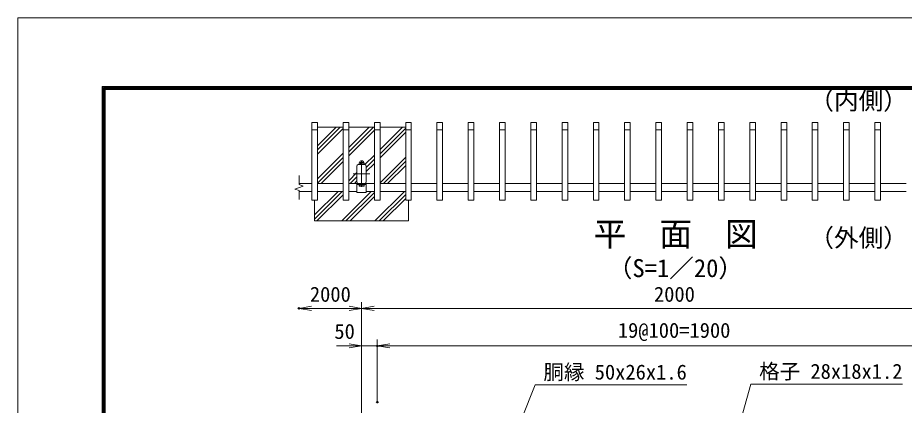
# Model space of a CAD drawing. Units: millimetres, scale not verified. Extents: x -4200 to 4200, y -2970 to 2970.
# Drawn here: x -4200 to -1366, y 1730 to 2970 of the extents above; entities that cross this region are included whole.
import ezdxf
from ezdxf.enums import TextEntityAlignment as Align

# ---------------------------------------------------------------- set-up
doc = ezdxf.new("R2010")
doc.units = ezdxf.units.MM
doc.header["$LTSCALE"] = 10
doc.header["$PDMODE"] = 32
doc.header["$PDSIZE"] = 5
doc.linetypes.add('USER1', pattern=[50.8, 31.75, -6.35, 6.35, -6.35])
for name, color, linetype, lineweight in [('0-0_D-STR1', 1, 'Continuous', 18), ('0-1_D-BMK', 2, 'USER1', 13), ('0-5_D-STR3', 3, 'Continuous', 13), ('0-6_D-STR-DIM', 7, 'Continuous', 13), ('0-7_0', 7, 'Continuous', 18), ('0-9_D-TTL-TXT', 7, 'Continuous', 18), ('0-A_D-STR-TXT', 7, 'Continuous', 13), ('0-B_D-TTL', 7, 'Continuous', 18)]:
    doc.layers.add(name, color=color, linetype=linetype, lineweight=lineweight)
doc.layers.add('0-8_Defpoints', color=253, linetype='Continuous')
doc.styles.add('ＭＳ ゴシック', font='')
doc.styles.get('ＭＳ ゴシック').set_extended_font_data('MS Gothic')

# ---------------------------------------------------------------- blocks, each defined once
blk = doc.blocks.new('_Open')
at = {"layer": '0-7_0'}
blk.add_line((-10, 1.667), (0, 0), dxfattribs=at)
blk.add_lwpolyline([(-10, -1.667), (0, 0), (-10, 0)], dxfattribs=at)

msp = doc.modelspace()

# ---------------------------------------------------------------- linework, layer by layer
at = {"layer": '0-0_D-STR1'}
for p, q in [((-3241.48, 2635.24), (-3259.48, 2635.24)), ((-3259.48, 2385.99), (-3259.48, 2635.24)), ((-3241.48, 2610.99), (-3259.48, 2610.99)), ((-3241.48, 2385.99), (-3241.48, 2635.24)), ((-3141.48, 2635.24), (-3159.48, 2635.24)), ((-3159.48, 2385.99), (-3159.48, 2635.24)), ((-3141.48, 2610.99), (-3159.48, 2610.99)), ((-3141.48, 2385.99), (-3141.48, 2635.24)), ((-3041.48, 2635.24), (-3059.48, 2635.24)), ((-3059.48, 2385.99), (-3059.48, 2635.24)), ((-3041.48, 2610.99), (-3059.48, 2610.99)), ((-3041.48, 2385.99), (-3041.48, 2635.24)), ((-2941.48, 2635.24), (-2959.48, 2635.24)), ((-2959.48, 2385.99), (-2959.48, 2635.24)), ((-2941.48, 2610.99), (-2959.48, 2610.99)), ((-2941.48, 2385.99), (-2941.48, 2635.24)), ((-2841.48, 2635.24), (-2859.48, 2635.24)), ((-2859.48, 2385.99), (-2859.48, 2635.24)), ((-2841.48, 2610.99), (-2859.48, 2610.99)), ((-2841.48, 2385.99), (-2841.48, 2635.24)), ((-2741.48, 2635.24), (-2759.48, 2635.24)), ((-2759.48, 2385.99), (-2759.48, 2635.24)), ((-2741.48, 2610.99), (-2759.48, 2610.99)), ((-2741.48, 2385.99), (-2741.48, 2635.24)), ((-2641.48, 2635.24), (-2659.48, 2635.24)), ((-2659.48, 2385.99), (-2659.48, 2635.24)), ((-2641.48, 2610.99), (-2659.48, 2610.99)), ((-2641.48, 2385.99), (-2641.48, 2635.24)), ((-2541.48, 2635.24), (-2559.48, 2635.24)), ((-2559.48, 2385.99), (-2559.48, 2635.24)), ((-2541.48, 2610.99), (-2559.48, 2610.99)), ((-2541.48, 2385.99), (-2541.48, 2635.24)), ((-2441.48, 2635.24), (-2459.48, 2635.24)), ((-2459.48, 2385.99), (-2459.48, 2635.24)), ((-2441.48, 2610.99), (-2459.48, 2610.99)), ((-2441.48, 2385.99), (-2441.48, 2635.24)), ((-2341.48, 2635.24), (-2359.48, 2635.24)), ((-2359.48, 2385.99), (-2359.48, 2635.24)), ((-2341.48, 2610.99), (-2359.48, 2610.99)), ((-2341.48, 2385.99), (-2341.48, 2635.24)), ((-2241.48, 2635.24), (-2259.48, 2635.24)), ((-2259.48, 2385.99), (-2259.48, 2635.24)), ((-2241.48, 2610.99), (-2259.48, 2610.99)), ((-2241.48, 2385.99), (-2241.48, 2635.24)), ((-2141.48, 2635.24), (-2159.48, 2635.24)), ((-2159.48, 2385.99), (-2159.48, 2635.24)), ((-2141.48, 2610.99), (-2159.48, 2610.99)), ((-2141.48, 2385.99), (-2141.48, 2635.24)), ((-2041.48, 2635.24), (-2059.48, 2635.24)), ((-2059.48, 2385.99), (-2059.48, 2635.24)), ((-2041.48, 2610.99), (-2059.48, 2610.99)), ((-2041.48, 2385.99), (-2041.48, 2635.24)), ((-1941.48, 2635.24), (-1959.48, 2635.24)), ((-1959.48, 2385.99), (-1959.48, 2635.24)), ((-1941.48, 2610.99), (-1959.48, 2610.99)), ((-1941.48, 2385.99), (-1941.48, 2635.24)), ((-1841.48, 2635.24), (-1859.48, 2635.24)), ((-1859.48, 2385.99), (-1859.48, 2635.24)), ((-1841.48, 2610.99), (-1859.48, 2610.99)), ((-1841.48, 2385.99), (-1841.48, 2635.24)), ((-1741.48, 2635.24), (-1759.48, 2635.24)), ((-1759.48, 2385.99), (-1759.48, 2635.24)), ((-1741.48, 2610.99), (-1759.48, 2610.99)), ((-1741.48, 2385.99), (-1741.48, 2635.24)), ((-1641.48, 2635.24), (-1659.48, 2635.24)), ((-1659.48, 2385.99), (-1659.48, 2635.24)), ((-1641.48, 2610.99), (-1659.48, 2610.99)), ((-1641.48, 2385.99), (-1641.48, 2635.24)), ((-1541.48, 2635.24), (-1559.48, 2635.24)), ((-1559.48, 2385.99), (-1559.48, 2635.24)), ((-1541.48, 2610.99), (-1559.48, 2610.99)), ((-1541.48, 2385.99), (-1541.48, 2635.24)), ((-1441.48, 2635.24), (-1459.48, 2635.24)), ((-1459.48, 2385.99), (-1459.48, 2635.24)), ((-1441.48, 2610.99), (-1459.48, 2610.99)), ((-1441.48, 2385.99), (-1441.48, 2635.24)), ((-3115.48, 2495.39), (-3115.48, 2444.59)), ((-3090.08, 2499.99), (-3110.88, 2499.99)), ((-3085.48, 2444.59), (-3085.48, 2495.39)), ((-3259.48, 2439.99), (-3300.48, 2439.99)), ((-3159.48, 2439.99), (-3241.48, 2439.99)), ((-3059.48, 2439.99), (-3141.48, 2439.99)), ((-3110.88, 2439.99), (-3090.08, 2439.99)), ((-3085.48, 2410.79), (-3085.48, 2439.99)), ((-2959.48, 2439.99), (-3041.48, 2439.99)), ((-2859.48, 2439.99), (-2941.48, 2439.99)), ((-2759.48, 2439.99), (-2841.48, 2439.99)), ((-2659.48, 2439.99), (-2741.48, 2439.99)), ((-2559.48, 2439.99), (-2641.48, 2439.99)), ((-2459.48, 2439.99), (-2541.48, 2439.99)), ((-2359.48, 2439.99), (-2441.48, 2439.99)), ((-2259.48, 2439.99), (-2341.48, 2439.99)), ((-2159.48, 2439.99), (-2241.48, 2439.99)), ((-2059.48, 2439.99), (-2141.48, 2439.99)), ((-1959.48, 2439.99), (-2041.48, 2439.99)), ((-1859.48, 2439.99), (-1941.48, 2439.99)), ((-1759.48, 2439.99), (-1841.48, 2439.99)), ((-1659.48, 2439.99), (-1741.48, 2439.99)), ((-1559.48, 2439.99), (-1641.48, 2439.99)), ((-1459.48, 2439.99), (-1541.48, 2439.99)), ((-1359.48, 2439.99), (-1441.48, 2439.99)), ((-3259.48, 2413.99), (-3300.48, 2413.99)), ((-3159.48, 2413.99), (-3241.48, 2413.99)), ((-3115.48, 2413.99), (-3141.48, 2413.99)), ((-3085.48, 2436.79), (-3115.48, 2436.79)), ((-3059.48, 2413.99), (-3085.48, 2413.99)), ((-2959.48, 2413.99), (-3041.48, 2413.99)), ((-2859.48, 2413.99), (-2941.48, 2413.99)), ((-2759.48, 2413.99), (-2841.48, 2413.99)), ((-2659.48, 2413.99), (-2741.48, 2413.99)), ((-2559.48, 2413.99), (-2641.48, 2413.99)), ((-2459.48, 2413.99), (-2541.48, 2413.99)), ((-2359.48, 2413.99), (-2441.48, 2413.99)), ((-2259.48, 2413.99), (-2341.48, 2413.99)), ((-2159.48, 2413.99), (-2241.48, 2413.99)), ((-2059.48, 2413.99), (-2141.48, 2413.99)), ((-1959.48, 2413.99), (-2041.48, 2413.99)), ((-1859.48, 2413.99), (-1941.48, 2413.99)), ((-1759.48, 2413.99), (-1841.48, 2413.99)), ((-1659.48, 2413.99), (-1741.48, 2413.99)), ((-1559.48, 2413.99), (-1641.48, 2413.99)), ((-1459.48, 2413.99), (-1541.48, 2413.99)), ((-1359.48, 2413.99), (-1441.48, 2413.99)), ((-3241.48, 2385.99), (-3259.48, 2385.99)), ((-3141.48, 2385.99), (-3159.48, 2385.99)), ((-3041.48, 2385.99), (-3059.48, 2385.99)), ((-2941.48, 2385.99), (-2959.48, 2385.99)), ((-2841.48, 2385.99), (-2859.48, 2385.99)), ((-2741.48, 2385.99), (-2759.48, 2385.99)), ((-2641.48, 2385.99), (-2659.48, 2385.99)), ((-2541.48, 2385.99), (-2559.48, 2385.99)), ((-2441.48, 2385.99), (-2459.48, 2385.99)), ((-2341.48, 2385.99), (-2359.48, 2385.99)), ((-2241.48, 2385.99), (-2259.48, 2385.99)), ((-2141.48, 2385.99), (-2159.48, 2385.99)), ((-2041.48, 2385.99), (-2059.48, 2385.99)), ((-1941.48, 2385.99), (-1959.48, 2385.99)), ((-1841.48, 2385.99), (-1859.48, 2385.99)), ((-1741.48, 2385.99), (-1759.48, 2385.99)), ((-1641.48, 2385.99), (-1659.48, 2385.99)), ((-1541.48, 2385.99), (-1559.48, 2385.99)), ((-1441.48, 2385.99), (-1459.48, 2385.99))]:
    msp.add_line(p, q, dxfattribs=at)
msp.add_lwpolyline([(-3085.48, 2410.79), (-3115.48, 2410.79), (-3115.48, 2439.99)], dxfattribs=at)
for centre, start, end in [((-3110.88, 2495.39), 90, 180), ((-3090.08, 2495.39), 0, 90), ((-3110.88, 2444.59), 180, 270), ((-3090.08, 2444.59), 270, 0)]:
    msp.add_arc(centre, 4.6, start, end, dxfattribs=at)
at = {"layer": '0-1_D-BMK'}
for p, q in [((-3100.48, 2511.49), (-3100.48, 2428.49)), ((-3126.98, 2469.99), (-3073.98, 2469.99))]:
    msp.add_line(p, q, dxfattribs=at)
at = {"layer": '0-5_D-STR3'}
for p, q in [((-3108.51, 2500.99), (-3108.51, 2505.49)), ((-3106.65, 2506.49), (-3094.3, 2506.49)), ((-3106.65, 2506.49), (-3094.3, 2506.49)), ((-3106.65, 2499.99), (-3094.3, 2499.99)), ((-3106.65, 2499.99), (-3094.3, 2499.99)), ((-3104.46, 2505.49), (-3104.46, 2500.99)), ((-3096.36, 2505.49), (-3096.36, 2500.99)), ((-3092.31, 2500.99), (-3092.31, 2505.49)), ((-3108.58, 2436.79), (-3092.38, 2436.79)), ((-3108.58, 2432.29), (-3108.58, 2436.79)), ((-3106.71, 2431.29), (-3094.36, 2431.29)), ((-3104.53, 2432.29), (-3104.53, 2436.79)), ((-3096.43, 2432.29), (-3096.43, 2436.79)), ((-3092.38, 2432.29), (-3092.38, 2436.79))]:
    msp.add_line(p, q, dxfattribs=at)
for centre, radius, start, end in [((-3106.49, 2503.95), 2.54, 37.21089, 142.78911), ((-3106.49, 2502.53), 2.54, 217.21089, 322.78911), ((-3107.36, 2506.86), 0.5, 279.83916, 352.83194), ((-3100.41, 2505.99), 6.5, 7.16806, 172.83194), ((-3100.41, 2497.79), 8.7, 62.26063, 117.73937), ((-3100.41, 2508.69), 8.7, 242.26063, 297.73937), ((-3094.34, 2503.94), 2.55, 37.42505, 142.57495), ((-3094.34, 2502.54), 2.55, 217.42505, 322.57495), ((-3093.47, 2506.86), 0.5, 187.16806, 253.42019), ((-3106.55, 2433.83), 2.54, 217.21089, 322.78911), ((-3100.48, 2439.99), 8.7, 242.26063, 297.73937), ((-3094.4, 2433.84), 2.55, 217.42505, 322.57495)]:
    msp.add_arc(centre, radius, start, end, dxfattribs=at)
at = {"layer": '0-6_D-STR-DIM'}
for p, q in [((-3300.48, 2464.87), (-3300.48, 2436.06)), ((-3313.69, 2421.63), (-3287.26, 2431.25)), ((-3300.48, 2416.82), (-3313.69, 2421.63)), ((-3287.26, 2431.25), (-3300.48, 2436.06)), ((-3300.48, 2416.82), (-3300.48, 2388.01)), ((-3100.48, 1354.99), (-3100.48, 2059.99)), ((-3100.48, 1354.99), (-3100.48, 2059.99)), ((-3100.48, 2039.99), (-3300.48, 2039.99)), ((-3100.48, 2039.99), (-1100.48, 2039.99)), ((-3100.48, 1354.99), (-3100.48, 1939.99)), ((-3050.48, 1739.99), (-3050.48, 1939.99)), ((-3050.48, 1759.99), (-3050.48, 1939.99)), ((-3140.48, 1919.99), (-3180.48, 1919.99)), ((-3100.48, 1919.99), (-3050.48, 1919.99)), ((-3050.48, 1919.99), (-1150.48, 1919.99)), ((-3010.48, 1919.99), (-2970.48, 1919.99))]:
    msp.add_line(p, q, dxfattribs=at)
at = {"layer": '0-7_0'}
for p, q in [((-3159.48, 2619.99), (-3241.48, 2619.99)), ((-3241.48, 2547.11), (-3168.6, 2619.99)), ((-3241.48, 2560.37), (-3181.86, 2619.99)), ((-3241.48, 2533.85), (-3159.48, 2615.85)), ((-3059.48, 2619.99), (-3141.48, 2619.99)), ((-3141.48, 2541.05), (-3062.53, 2619.99)), ((-3141.48, 2554.3), (-3075.79, 2619.99)), ((-3141.48, 2527.79), (-3059.48, 2609.79)), ((-2959.48, 2619.99), (-3041.48, 2619.99)), ((-3041.48, 2548.24), (-2969.73, 2619.99)), ((-3041.48, 2534.98), (-2959.48, 2616.98)), ((-3041.48, 2521.72), (-2959.48, 2603.72)), ((-3241.48, 2454.3), (-3159.48, 2536.3)), ((-3241.48, 2441.05), (-3159.48, 2523.05)), ((-3089.75, 2499.96), (-3059.48, 2530.24)), ((-3041.48, 2442.17), (-2959.48, 2524.17)), ((-3229.27, 2439.99), (-3159.48, 2509.79)), ((-3085.48, 2490.98), (-3059.48, 2516.98)), ((-3085.48, 2477.72), (-3059.48, 2503.72)), ((-3030.4, 2439.99), (-2959.48, 2510.91)), ((-3017.14, 2439.99), (-2959.48, 2497.66)), ((-3141.48, 2448.24), (-3115.48, 2474.24)), ((-3136.47, 2439.99), (-3115.48, 2460.98)), ((-3123.21, 2439.99), (-3115.48, 2447.72)), ((-3250.48, 2325.98), (-3162.47, 2413.99)), ((-3250.48, 2339.24), (-3175.73, 2413.99)), ((-3163.66, 2319.99), (-3069.66, 2413.99)), ((-3150.4, 2319.99), (-3059.48, 2410.91)), ((-3057.59, 2319.99), (-2963.59, 2413.99)), ((-3250.48, 2319.99), (-3250.48, 2385.99)), ((-3243.21, 2319.99), (-3159.48, 2403.72)), ((-3137.14, 2319.99), (-3059.48, 2397.66)), ((-3044.33, 2319.99), (-2959.48, 2404.85)), ((-3031.08, 2319.99), (-2959.48, 2391.59)), ((-2950.48, 2319.99), (-2950.48, 2385.99)), ((-2950.48, 2319.99), (-3250.48, 2319.99)), ((-2951.53, 2319.99), (-2950.48, 2321.04))]:
    msp.add_line(p, q, dxfattribs=at)
at = {"layer": '0-8_Defpoints'}
for p in [(-3300.48, 2039.99), (-3050.48, 1919.99), (-3050.48, 1739.99)]:
    msp.add_point(p, dxfattribs=at)
at = {"layer": '0-A_D-STR-TXT'}
for points in [[(-2061.15, 1795.48), (-2545.83, 1795.48), (-2799.49, 1157.66)], [(-1371.59, 1797.81), (-1856.28, 1797.81), (-1945.95, 1476.1)]]:
    msp.add_lwpolyline(points, dxfattribs=at)
at = {"layer": '0-B_D-TTL'}
for points in [[(-4199.76, -2970.01), (4200.24, -2970.01), (4200.24, 2969.99), (-4199.76, 2969.99)], [(-3929.76, 2749.99), (3930.24, 2749.99), (3930.24, -2750.01), (-3929.76, -2750.01)], [(-3927.26, 2747.49), (3927.74, 2747.49), (3927.74, -2747.51), (-3927.26, -2747.51)], [(-3924.76, 2744.99), (3925.24, 2744.99), (3925.24, -2745.01), (-3924.76, -2745.01)], [(-3922.26, 2742.49), (3922.74, 2742.49), (3922.74, -2742.51), (-3922.26, -2742.51)], [(-3919.76, 2739.99), (3920.24, 2739.99), (3920.24, -2740.01), (-3919.76, -2740.01)]]:
    msp.add_lwpolyline(points, close=True, dxfattribs=at)

# ---------------------------------------------------------------- block references
at = {"layer": '0-6_D-STR-DIM', "xscale": 4, "yscale": 4, "rotation": 180}
for p in [(-3300.48, 2039.99), (-3100.48, 2039.99), (-3050.48, 1919.99), (-3050.48, 1919.99)]:
    msp.add_blockref('_Open', p, dxfattribs=at)
at = {"layer": '0-6_D-STR-DIM', "xscale": 4, "yscale": 4}
for p in [(-3100.48, 2039.99), (-3100.48, 1919.99)]:
    msp.add_blockref('_Open', p, dxfattribs=at)

# ---------------------------------------------------------------- texts
at = {"layer": '0-6_D-STR-DIM', "style": 'ＭＳ ゴシック'}
for s, p in [('2000', (-3265.74, 2046.74)), ('2000', (-2165.74, 2046.74)), ('50', (-3187.52, 1927.97)), ('19@100=1900', (-2281.19, 1931.43))]:
    msp.add_text(s, height=48.09, dxfattribs=at).set_placement(p, align=Align.BOTTOM_LEFT)
at = {"layer": '0-9_D-TTL-TXT', "style": 'ＭＳ ゴシック'}
for s, height, p in [('（内側）', 57.7, (-1668.93, 2659)), ('平\u3000面\u3000図', 76.98, (-2358.78, 2215.91)), ('（外側）', 57.7, (-1668.93, 2219.66)), ('（S=1／20）', 57.7, (-2313.3, 2122.72))]:
    msp.add_text(s, height=height, dxfattribs=at).set_placement(p, align=Align.BOTTOM_LEFT)
at = {"layer": '0-A_D-STR-TXT', "style": 'ＭＳ ゴシック'}
for s, p in [('胴縁 50x26x1.6', (-2519.11, 1797.86)), ('格子 28x18x1.2', (-1829.55, 1800.19))]:
    msp.add_text(s, height=48.09, dxfattribs=at).set_placement(p, align=Align.BOTTOM_LEFT)

doc.saveas('drawing.dxf')
